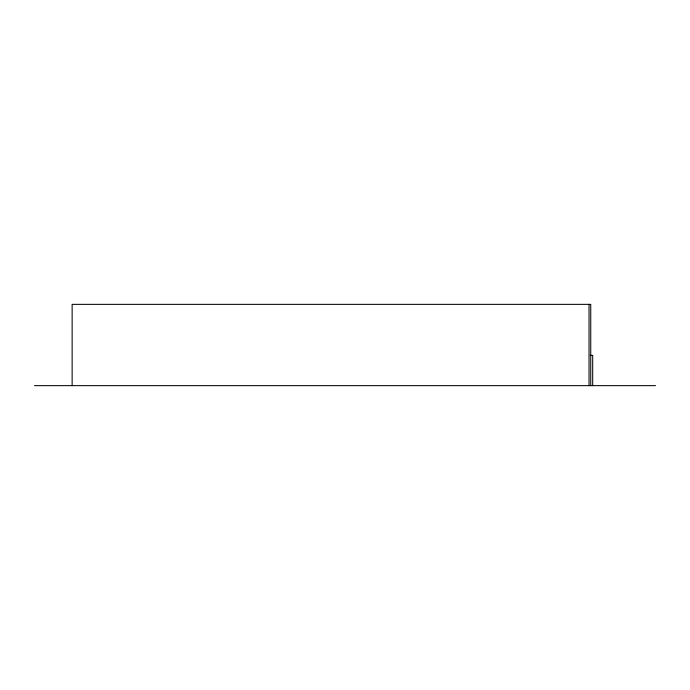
<?xml version="1.0" encoding="UTF-8"?>
<svg xmlns="http://www.w3.org/2000/svg" width="690" height="690" viewBox="0 0 690 690"><rect width="100%" height="100%" fill="white"/><g stroke="black" fill="none" stroke-linecap="round" stroke-linejoin="round"><path stroke-width="1.03" d="M590.174 355.367L592.701 355.367L592.684 385.641M34.5 385.641L655.5 385.641M590.744 385.641L590.744 304.359L72.139 304.359L72.139 385.641M589.027 304.359L589.027 385.641"/></g></svg>
